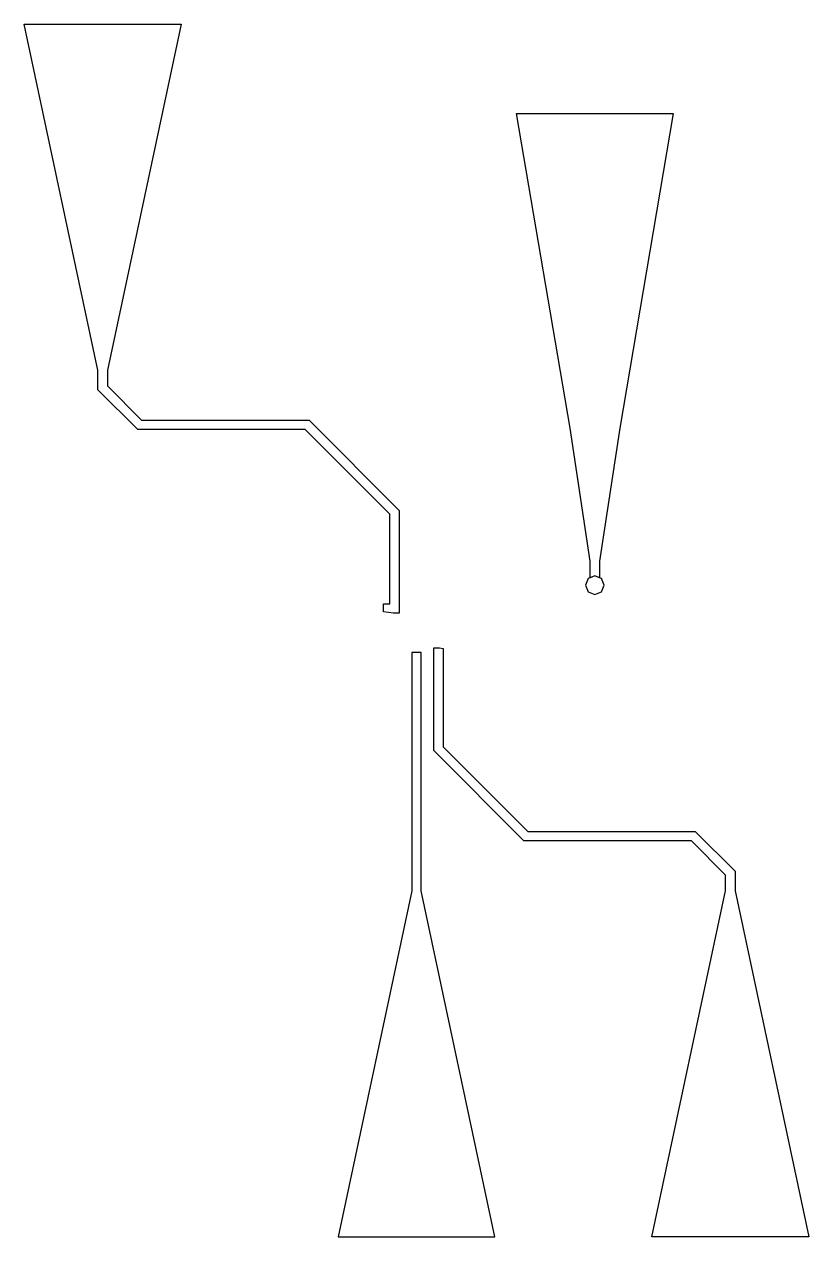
# Model space of a CAD drawing. Extents: x -9.18 to -6.68, y 9.14 to 13.
import ezdxf

# ---------------------------------------------------------------- set-up
doc = ezdxf.new("R2010")
doc.units = 0
doc.header["$MEASUREMENT"] = 0
doc.layers.add('EBL - sm', color=120, linetype='CONTINUOUS')

msp = doc.modelspace()

# ---------------------------------------------------------------- linework, layer by layer
at = {"layer": 'EBL - sm', "linetype": 'Continuous'}
for points in [[(-8.9436, 11.8986), (-9.1786, 13), (-9.1786, 13), (-9.1786, 13), (-8.6786, 13), (-8.6786, 13), (-8.6786, 13), (-8.9136, 11.8986), (-8.9136, 11.8486), (-8.8046, 11.7396), (-8.2711, 11.7396), (-7.9836, 11.4521), (-7.9836, 11.1246), (-8.0016, 11.1246), (-8.0336, 11.1295), (-8.0336, 11.1546), (-8.0135, 11.1546), (-8.0136, 11.4396), (-8.2835, 11.7096), (-8.817, 11.7096), (-8.9436, 11.8362)], [(-7.3752, 11.2399), (-7.3752, 11.2899), (-7.4392, 11.7139), (-7.6102, 12.7153), (-7.6102, 12.7153), (-7.1102, 12.7153), (-7.1102, 12.7153), (-7.2811, 11.7139), (-7.3452, 11.2899), (-7.3452, 11.2399), (-7.3452, 11.2377), (-7.3602, 11.2439), (-7.3752, 11.2377)], [(-7.3902, 11.2139), (-7.3814, 11.1927), (-7.3602, 11.1839), (-7.3389, 11.1927), (-7.3302, 11.2139), (-7.3389, 11.2352), (-7.3602, 11.2439), (-7.3814, 11.2352)], [(-6.9136, 10.2406), (-6.6786, 9.1392), (-6.6786, 9.1392), (-6.6786, 9.1392), (-7.1786, 9.1392), (-7.1786, 9.1392), (-7.1786, 9.1392), (-6.9436, 10.2406), (-6.9436, 10.2906), (-7.0526, 10.3996), (-7.5861, 10.3996), (-7.8736, 10.6872), (-7.8736, 11.0146), (-7.8556, 11.0146), (-7.8436, 11.0128), (-7.8436, 10.6996), (-7.5736, 10.4296), (-7.0402, 10.4296), (-6.9136, 10.303)], [(-7.9436, 10.2406), (-8.1786, 9.1392), (-8.1786, 9.1392), (-7.6786, 9.1392), (-7.6786, 9.1392), (-7.9136, 10.2406), (-7.9136, 10.9996), (-7.9436, 10.9996)]]:
    msp.add_lwpolyline(points, close=True, dxfattribs=at)

doc.saveas('drawing.dxf')
